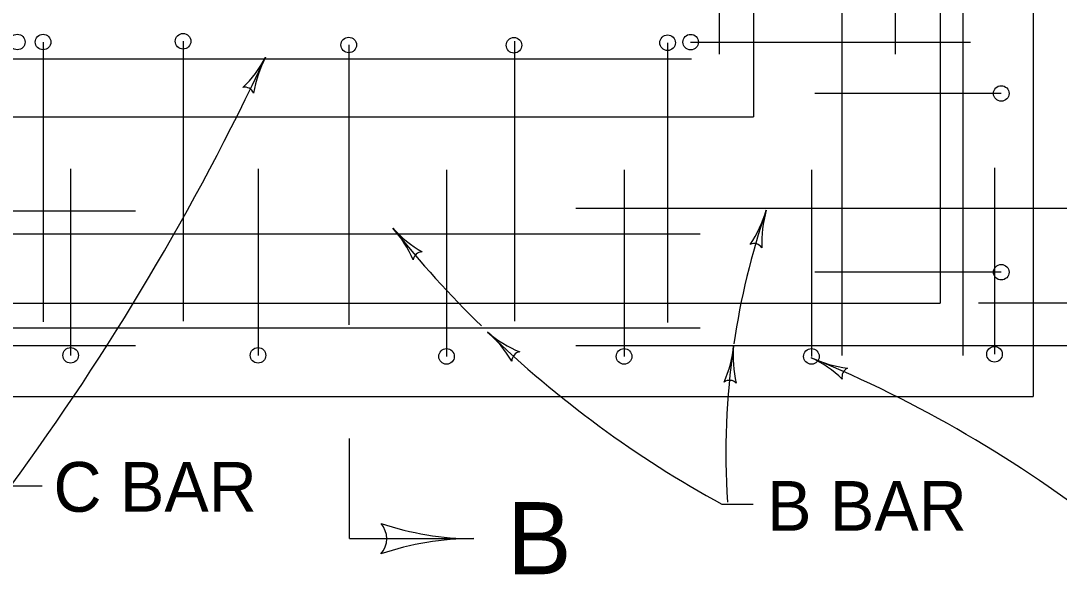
# Model space of a CAD drawing. Extents: x 1007 to 1035.5, y 1000.5 to 1021.5.
# Drawn here: x 1010.982 to 1015.158, y 1012.849 to 1015.075 of the extents above; entities that cross this region are included whole.
import ezdxf

# ---------------------------------------------------------------- set-up
doc = ezdxf.new("R2010")
doc.units = 0
for name, color, linetype in [('Level 1', 7, 'Continuous'), ('Level 2', 7, 'Continuous'), ('Level 5', 7, 'Continuous')]:
    doc.layers.add(name, color=color, linetype=linetype)

msp = doc.modelspace()

# ---------------------------------------------------------------- linework, layer by layer
at = {"layer": 'Level 1'}
for p, q in [((1015.0534, 1019.8141), (1015.0534, 1013.5641)), ((1014.6784, 1019.4391), (1014.6784, 1013.9391)), ((1013.9284, 1018.6891), (1013.9284, 1014.6891)), ((1010.6784, 1014.6891), (1013.9284, 1014.6891)), ((1008.0534, 1013.9391), (1014.6784, 1013.9391)), ((1016.5534, 1013.9391), (1014.8328, 1013.9391)), ((1007.6784, 1013.5641), (1015.0534, 1013.5641)), ((1012.3034, 1012.9924), (1012.3034, 1013.3953)), ((1012.3034, 1012.9924), (1012.8034, 1012.9924))]:
    msp.add_line(p, q, dxfattribs=at)
for centre, radius, start, end in [((1012.3604, 1012.9925), 0.0932, 318.7746, 40.8913), ((1012.8034, 1014.1575), 1.165, 251.3472, 269.9939), ((1012.8034, 1011.8274), 1.165, 90, 108.6688), ((1012.8034, 1011.8274), 1.165, 89.9878, 90)]:
    msp.add_arc(centre, radius, start, end, dxfattribs=at)
at = {"layer": 'Level 2'}
for p, q in [((1013.7915, 1014.9414), (1013.7915, 1018.4414)), ((1014.2846, 1013.7292), (1014.2846, 1017.2292)), ((1014.7708, 1013.7292), (1014.7708, 1017.2292)), ((1014.4987, 1014.9414), (1014.4987, 1015.6178)), ((1011.0718, 1014.9898), (1011.0718, 1013.8648)), ((1011.6347, 1014.9928), (1011.6347, 1013.8678)), ((1012.3008, 1014.978), (1012.3008, 1013.853)), ((1012.9673, 1014.9928), (1012.9673, 1013.8678)), ((1013.5831, 1014.987), (1013.5831, 1013.862)), ((1013.6757, 1014.9893), (1014.8007, 1014.9893)), ((1010.9288, 1014.922), (1013.6788, 1014.922)), ((1014.9245, 1014.8141), (1014.9245, 1014.8141)), ((1014.9245, 1014.7828), (1014.1745, 1014.7828)), ((1011.1827, 1014.4797), (1011.1827, 1013.7297)), ((1011.9362, 1014.4797), (1011.9362, 1013.7297)), ((1012.6941, 1014.4753), (1012.6941, 1013.7253)), ((1013.4079, 1014.4753), (1013.4079, 1013.7253)), ((1014.1614, 1014.4753), (1014.1614, 1013.7253)), ((1014.8973, 1014.4841), (1014.8973, 1013.7341)), ((1011.4439, 1014.3095), (1007.9439, 1014.3095)), ((1016.7143, 1014.3198), (1013.2143, 1014.3198)), ((1013.7144, 1014.217), (1010.2144, 1014.217)), ((1014.9245, 1014.0641), (1014.1745, 1014.0641)), ((1014.9245, 1014.0641), (1014.9245, 1014.0641)), ((1013.7144, 1013.8396), (1010.2144, 1013.8396)), ((1011.4439, 1013.7676), (1007.9439, 1013.7676)), ((1016.7143, 1013.7676), (1013.2143, 1013.7676))]:
    msp.add_line(p, q, dxfattribs=at)
for centre in [(1010.9684, 1014.9898), (1011.0719, 1014.9898), (1011.6347, 1014.9929), (1013.5831, 1014.987), (1013.6757, 1014.9893), (1012.3009, 1014.978), (1012.9653, 1014.9769), (1014.9245, 1014.7829), (1014.9245, 1014.0641), (1014.8974, 1013.7341), (1011.1827, 1013.7297), (1011.9362, 1013.7297), (1012.6941, 1013.7253), (1013.4079, 1013.7253), (1014.1614, 1013.7253)]:
    msp.add_circle(centre, 0.0313, dxfattribs=at)
at = {"layer": 'Level 5'}
for p, q in [((1010.9428, 1013.2053), (1011.0678, 1013.2053)), ((1013.8018, 1013.1305), (1013.9268, 1013.1305))]:
    msp.add_line(p, q, dxfattribs=at)
for centre, radius, start, end in [((1002.5747, 1019.3432), 10.3778, 323.7404, 334.82239), ((1011.5516, 1015.1463), 0.4688, 313.6287, 332.2755), ((1012.3815, 1014.7102), 0.4688, 152.2816, 170.9504), ((1012.3815, 1014.7102), 0.4688, 152.2694, 152.2816), ((1011.8836, 1014.7705), 0.0375, 21.0562, 103.1729), ((1016.8383, 1013.336), 3.0211, 161.1248, 171.6354), ((1013.5288, 1014.4416), 0.4688, 325.4723, 344.119), ((1014.4305, 1014.1851), 0.4688, 164.1251, 182.7939), ((1014.4305, 1014.1851), 0.4688, 164.1129, 164.1251), ((1012.8288, 1014.553), 0.4688, 221.6213, 221.6335), ((1015.9083, 1016.9831), 4.3909, 218.6352, 225.5629), ((1012.8288, 1014.553), 0.4688, 221.6335, 240.3023), ((1012.1281, 1013.9302), 0.4688, 22.9807, 41.6274), ((1013.9309, 1014.1419), 0.0375, 32.8997, 115.0164), ((1012.5968, 1014.1083), 0.0375, 90.4081, 172.5248), ((1013.1668, 1014.1772), 0.4688, 229.0169, 229.0291), ((1015.9083, 1016.9831), 4.3909, 226.0236, 241.3305), ((1013.1668, 1014.1772), 0.4688, 229.0291, 247.6979), ((1012.5521, 1013.4693), 0.4688, 30.3762, 49.023), ((1013.3816, 1013.8122), 0.4688, 336.0994, 354.7461), ((1016.8383, 1013.336), 3.0211, 171.7524, 183.7227), ((1014.3152, 1013.7265), 0.4688, 174.7522, 193.421), ((1014.3152, 1013.7265), 0.4688, 174.74, 174.7522), ((1012.994, 1013.7063), 0.0375, 97.8037, 179.9204), ((1014.362, 1014.1436), 0.4687, 244.551, 244.5632), ((1012.2146, 1009.0072), 5.0991, 51.9256, 67.5645), ((1014.362, 1014.1436), 0.4687, 244.5632, 263.232), ((1013.9593, 1013.297), 0.4687, 45.9103, 64.5571), ((1014.3216, 1013.6437), 0.0375, 113.3378, 195.4545), ((1013.8321, 1013.5918), 0.0375, 43.5268, 125.6435)]:
    msp.add_arc(centre, radius, start, end, dxfattribs=at)

# ---------------------------------------------------------------- texts
at = {"layer": 'Level 1'}
for s, height, p in [('C BAR', 0.2, (1011.1138, 1013.1007)), ('B BAR', 0.2, (1013.9833, 1013.0242)), ('B', 0.29, (1012.9379, 1012.8493))]:
    msp.add_text(s, height=height, dxfattribs=at).set_placement(p)

doc.saveas('drawing.dxf')
